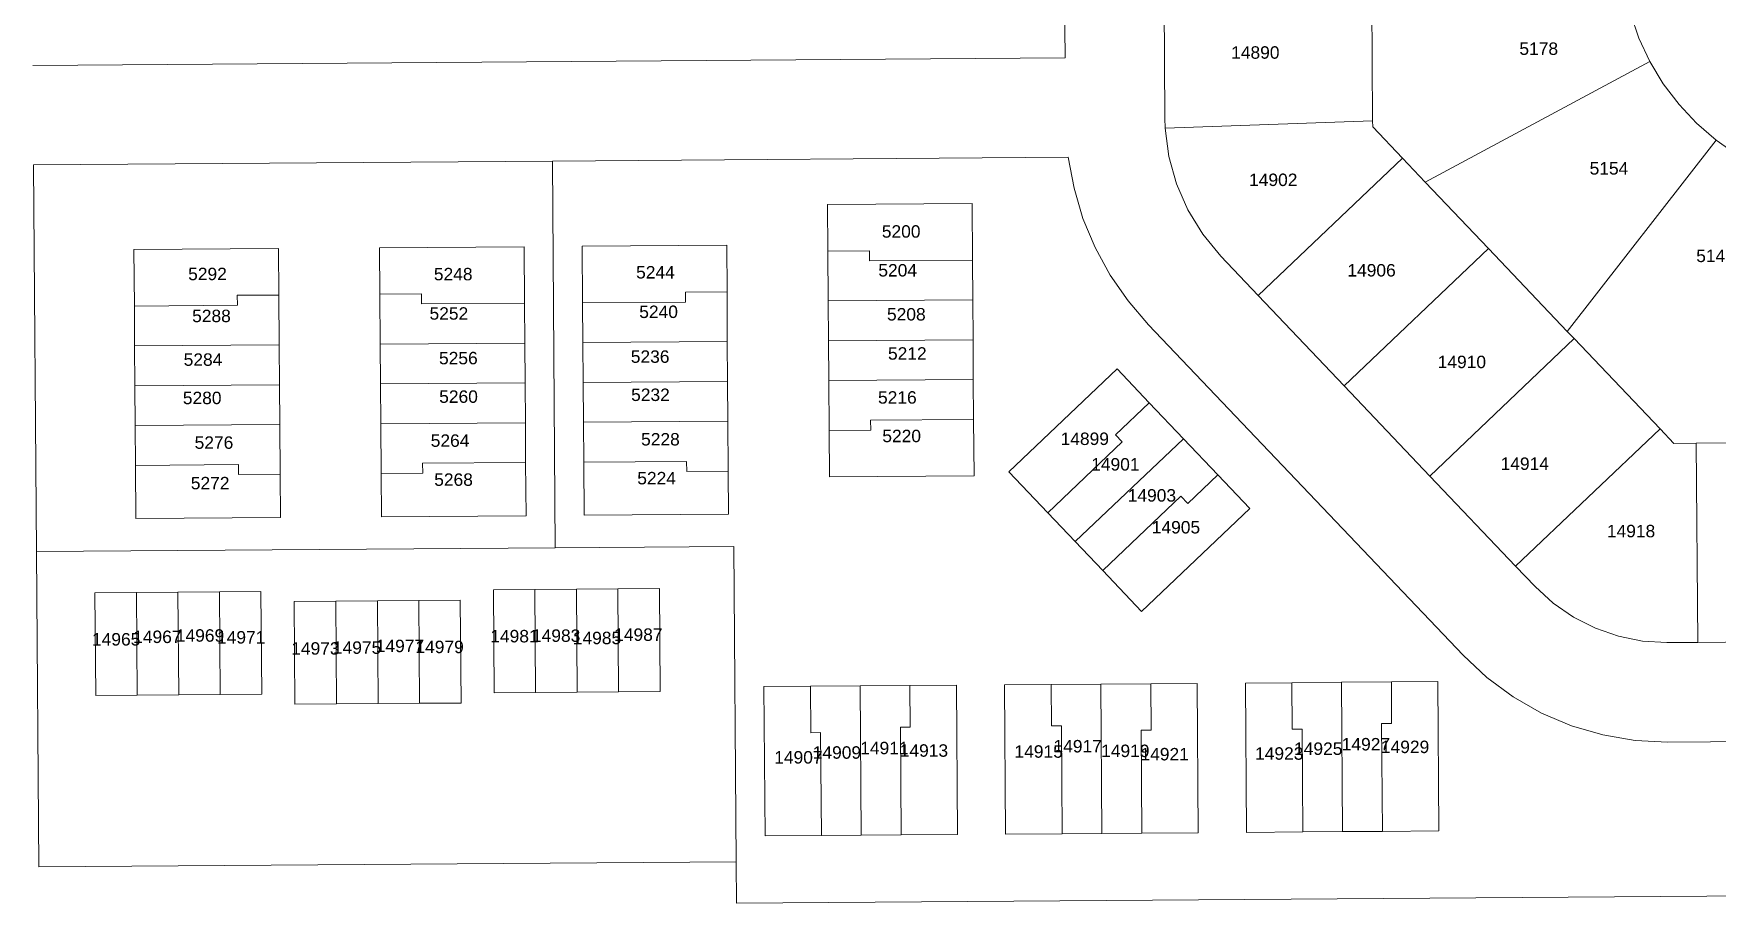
# Model space of a CAD drawing. Header units: feet. Extents: x 865220 to 2843432, y -2240498 to 970288.
# Drawn here: x 2839669 to 2840683, y 960601 to 961124 of the extents above; entities that cross this region are included whole.
import ezdxf
from ezdxf.enums import TextEntityAlignment as Align

# ---------------------------------------------------------------- set-up
doc = ezdxf.new("R2010")
doc.units = ezdxf.units.FT
doc.header["$LTSCALE"] = 0.015
doc.header["$MEASUREMENT"] = 0
doc.layers.add('Dakota County Addresses', color=7, linetype='Continuous')
doc.layers.add('Dakota County Parcels', color=7, linetype='Continuous')
doc.styles.add('Dimensions 100', font='arial.ttf')

# ---------------------------------------------------------------- blocks, each defined once
blk = doc.blocks.new('ACMAP_ANN_TEMPLATE_Dakota County Addresses')
at = {"layer": 'Dakota County Addresses', "style": 'Dimensions 100'}
blk.add_attdef('DakotaCountyAddress', text='', height=50, dxfattribs=at).set_placement((0, 0), align=Align.CENTER)

msp = doc.modelspace()

# ---------------------------------------------------------------- linework, layer by layer
at = {"layer": 'Dakota County Parcels', "lineweight": 5, "ltscale": 100}
for p, q in [((2840290, 961110), (2840288.9, 961256)), ((2840350.2, 961073.5), (2840349.7, 961142.4)), ((2840475.2, 961071.9), (2840474.7, 961143.4)), ((2839668.4, 961105.4), (2840290, 961110)), ((2840506.9, 961035.1), (2840642.2, 961107.7)), ((2840350.2, 961073.5), (2840350.4, 961067.5)), ((2840350.4, 961067.5), (2840475.2, 961071.9)), ((2840475.2, 961071.9), (2840475.3, 961068.4)), ((2840475.3, 961068.4), (2840493.3, 961049.4)), ((2840592.5, 960945.1), (2840682.2, 961060.3)), ((2839981.3, 961047.7), (2840291.9, 961050)), ((2840406.4, 960966.7), (2840493.3, 961049.4)), ((2840493.3, 961049.4), (2840506.9, 961035.1)), ((2839668.8, 961045.4), (2839981.3, 961047.7)), ((2839670.6, 960812.5), (2839668.8, 961045.4)), ((2839983, 960814.8), (2839981.3, 961047.7)), ((2840506.9, 961035.1), (2840545, 960995.1)), ((2840147, 961021.5), (2840234, 961022.1)), ((2840147.2, 960993.5), (2840147, 961021.5)), ((2840234.2, 960988.1), (2840234, 961022.1)), ((2839729.2, 960994.4), (2839816.2, 960995)), ((2839729.5, 960960.4), (2839729.2, 960994.4)), ((2839816.4, 960967), (2839816.2, 960995)), ((2839877.2, 960995.5), (2839964.2, 960996.1)), ((2839877.4, 960967.5), (2839877.2, 960995.5)), ((2839964.4, 960962.1), (2839964.2, 960996.1)), ((2839999.2, 960996.4), (2840086.2, 960997)), ((2839999.4, 960962.4), (2839999.2, 960996.4)), ((2840086.4, 960969), (2840086.2, 960997)), ((2840172.2, 960993.6), (2840147.2, 960993.5)), ((2840147.4, 960963.5), (2840147.2, 960993.5)), ((2840172.2, 960993.6), (2840172.2, 960987.6)), ((2840383.8, 960990.5), (2840406.4, 960966.7)), ((2840458.1, 960912.4), (2840545, 960995.1)), ((2840545, 960995.1), (2840592.5, 960945.1)), ((2840172.2, 960987.6), (2840234.2, 960988.1)), ((2840234.4, 960964.1), (2840234.2, 960988.1)), ((2840061.4, 960968.8), (2840086.4, 960969)), ((2840061.4, 960962.8), (2840061.4, 960968.8)), ((2840086.6, 960939), (2840086.4, 960969)), ((2839729.5, 960960.4), (2839791.5, 960960.9)), ((2839729.6, 960936.4), (2839729.5, 960960.4)), ((2839791.4, 960966.9), (2839816.4, 960967)), ((2839791.5, 960960.9), (2839791.4, 960966.9)), ((2839816.6, 960937), (2839816.4, 960967)), ((2839877.4, 960967.5), (2839902.4, 960967.7)), ((2839877.6, 960937.5), (2839877.4, 960967.5)), ((2839902.4, 960967.7), (2839902.4, 960961.7)), ((2839902.4, 960961.7), (2839964.4, 960962.1)), ((2839964.6, 960938.1), (2839964.4, 960962.1)), ((2840061.4, 960962.8), (2839999.4, 960962.4)), ((2839999.6, 960938.4), (2839999.4, 960962.4)), ((2840147.4, 960963.5), (2840234.4, 960964.1)), ((2840147.6, 960939.5), (2840147.4, 960963.5)), ((2840234.6, 960940.1), (2840234.4, 960964.1)), ((2840406.4, 960966.7), (2840458.1, 960912.4)), ((2840340.3, 960949.1), (2840529.7, 960750)), ((2839877.6, 960937.5), (2839964.6, 960938.1)), ((2839964.8, 960914.1), (2839964.6, 960938.1)), ((2839999.6, 960938.4), (2840086.6, 960939)), ((2839999.8, 960914.4), (2839999.6, 960938.4)), ((2840086.8, 960915), (2840086.6, 960939)), ((2840147.6, 960939.5), (2840234.6, 960940.1)), ((2840147.8, 960915.5), (2840147.6, 960939.5)), ((2840234.7, 960916.1), (2840234.6, 960940.1)), ((2840509.7, 960858), (2840596.7, 960940.8)), ((2840592.5, 960945.1), (2840596.7, 960940.8)), ((2840596.7, 960940.8), (2840648.4, 960886.4)), ((2839729.6, 960936.4), (2839816.6, 960937)), ((2839729.8, 960912.4), (2839729.6, 960936.4)), ((2839816.8, 960913), (2839816.6, 960937)), ((2839877.8, 960913.5), (2839877.6, 960937.5)), ((2840256.2, 960860.5), (2840321.4, 960922.5)), ((2840321.4, 960922.5), (2840340.7, 960902.2)), ((2839729.8, 960912.4), (2839816.8, 960913)), ((2839730, 960888.4), (2839729.8, 960912.4)), ((2839817, 960889), (2839816.8, 960913)), ((2839877.8, 960913.5), (2839964.8, 960914.1)), ((2839878, 960889.5), (2839877.8, 960913.5)), ((2839965, 960890.1), (2839964.8, 960914.1)), ((2839999.8, 960914.4), (2840086.8, 960915)), ((2840000, 960890.4), (2839999.8, 960914.4)), ((2840086.9, 960891), (2840086.8, 960915)), ((2840234.7, 960916.1), (2840147.8, 960915.5)), ((2840148, 960885.5), (2840147.8, 960915.5)), ((2840234.9, 960892.1), (2840234.7, 960916.1)), ((2840458.1, 960912.4), (2840509.7, 960858)), ((2840320.4, 960882.9), (2840340.7, 960902.2)), ((2840340.7, 960902.2), (2840361.3, 960880.5)), ((2839730, 960888.4), (2839817, 960889)), ((2839730.2, 960864.4), (2839730, 960888.4)), ((2839817.2, 960859.1), (2839817, 960889)), ((2839878, 960889.5), (2839965, 960890.1)), ((2839878.2, 960859.5), (2839878, 960889.5)), ((2839965.1, 960866.1), (2839965, 960890.1)), ((2840086.9, 960891), (2840000, 960890.4)), ((2840000.1, 960866.4), (2840000, 960890.4)), ((2840087.2, 960861), (2840086.9, 960891)), ((2840172.9, 960891.7), (2840234.9, 960892.1)), ((2840173, 960885.7), (2840172.9, 960891.7)), ((2840235.2, 960858.1), (2840234.9, 960892.1)), ((2840148, 960885.5), (2840173, 960885.7)), ((2840148.2, 960857.5), (2840148, 960885.5)), ((2840279.6, 960835.8), (2840324.5, 960878.6)), ((2840296.1, 960818.5), (2840361.3, 960880.5)), ((2840324.5, 960878.6), (2840320.4, 960882.9)), ((2840361.3, 960880.5), (2840382, 960858.8)), ((2840561.4, 960803.7), (2840648.4, 960886.4)), ((2840648.4, 960886.4), (2840656.7, 960877.7)), ((2840656.7, 960877.7), (2840670.2, 960877.8)), ((2840670.2, 960877.8), (2840699.2, 960878)), ((2840671.1, 960757.8), (2840670.2, 960877.8)), ((2840000.1, 960866.4), (2840062.1, 960866.8)), ((2840062.1, 960866.8), (2840062.2, 960860.8)), ((2839730.2, 960864.4), (2839792.2, 960864.9)), ((2839730.4, 960832.4), (2839730.2, 960864.4)), ((2839792.2, 960864.9), (2839792.2, 960858.9)), ((2839792.2, 960858.9), (2839817.2, 960859.1)), ((2839817.4, 960833.1), (2839817.2, 960859.1)), ((2839878.2, 960859.5), (2839903.2, 960859.7)), ((2839878.4, 960833.5), (2839878.2, 960859.5)), ((2839903.1, 960865.7), (2839965.1, 960866.1)), ((2839903.2, 960859.7), (2839903.1, 960865.7)), ((2839965.4, 960834.1), (2839965.1, 960866.1)), ((2840000.4, 960834.4), (2840000.1, 960866.4)), ((2840062.2, 960860.8), (2840087.2, 960861)), ((2840087.4, 960835), (2840087.2, 960861)), ((2840148.2, 960857.5), (2840235.2, 960858.1)), ((2840256.2, 960860.5), (2840279.6, 960835.8)), ((2840363.9, 960841.5), (2840382, 960858.8)), ((2840382, 960858.8), (2840401.3, 960838.5)), ((2840509.7, 960858), (2840561.4, 960803.7)), ((2840312.7, 960801.1), (2840359.8, 960845.9)), ((2840336.1, 960776.4), (2840401.3, 960838.5)), ((2840359.8, 960845.9), (2840363.9, 960841.5)), ((2839730.4, 960832.4), (2839817.4, 960833.1)), ((2839878.4, 960833.5), (2839965.4, 960834.1)), ((2840000.4, 960834.4), (2840087.4, 960835)), ((2840279.6, 960835.8), (2840296.1, 960818.5)), ((2840296.1, 960818.5), (2840312.7, 960801.1)), ((2839670.6, 960812.5), (2839983, 960814.8)), ((2839671.9, 960622.5), (2839670.6, 960812.5)), ((2839983, 960814.8), (2840090.5, 960815.6)), ((2840090.5, 960815.6), (2840091.9, 960625.6)), ((2840312.7, 960801.1), (2840336.1, 960776.4)), ((2840561.4, 960803.7), (2840573.2, 960791.4)), ((2839705.7, 960787.7), (2839730.7, 960787.9)), ((2839706.2, 960725.7), (2839705.7, 960787.7)), ((2839730.7, 960787.9), (2839755.7, 960788.1)), ((2839731.2, 960725.9), (2839730.7, 960787.9)), ((2839755.7, 960788.1), (2839780.7, 960788.3)), ((2839756.2, 960726.1), (2839755.7, 960788.1)), ((2839780.7, 960788.3), (2839805.7, 960788.5)), ((2839781.2, 960726.3), (2839780.7, 960788.3)), ((2839806.2, 960726.5), (2839805.7, 960788.5)), ((2839945.7, 960789.5), (2839970.7, 960789.7)), ((2839945.7, 960789.5), (2839946.2, 960727.5)), ((2839970.7, 960789.7), (2839995.7, 960789.9)), ((2839971.1, 960727.7), (2839970.7, 960789.7)), ((2839995.7, 960789.9), (2840020.7, 960790.1)), ((2839996.1, 960727.9), (2839995.7, 960789.9)), ((2840020.7, 960790.1), (2840045.7, 960790.2)), ((2840021.1, 960728.1), (2840020.7, 960790.1)), ((2840046.1, 960728.2), (2840045.7, 960790.2)), ((2839825.8, 960782.5), (2839850.8, 960782.7)), ((2839825.8, 960782.5), (2839826.2, 960720.5)), ((2839850.8, 960782.7), (2839875.8, 960782.9)), ((2839850.8, 960782.7), (2839851.2, 960720.7)), ((2839875.8, 960782.9), (2839900.7, 960783)), ((2839875.8, 960782.9), (2839876.2, 960720.9)), ((2839900.7, 960783), (2839925.7, 960783.2)), ((2839900.7, 960783), (2839901.2, 960721.1)), ((2839925.7, 960783.2), (2839926.2, 960721.2)), ((2840652.5, 960757.7), (2840671.1, 960757.8)), ((2840671.1, 960757.8), (2840746, 960758.4)), ((2839706.2, 960725.7), (2839731.2, 960725.9)), ((2839731.2, 960725.9), (2839756.2, 960726.1)), ((2839756.2, 960726.1), (2839781.2, 960726.3)), ((2839781.2, 960726.3), (2839806.2, 960726.5)), ((2839946.2, 960727.5), (2839971.1, 960727.7)), ((2839971.1, 960727.7), (2839996.1, 960727.9)), ((2839996.1, 960727.9), (2840021.1, 960728.1)), ((2840021.1, 960728.1), (2840046.1, 960728.2)), ((2840108.6, 960731.2), (2840136.6, 960731.4)), ((2840109.3, 960641.2), (2840108.6, 960731.2)), ((2840136.6, 960731.4), (2840166.6, 960731.6)), ((2840136.8, 960703.4), (2840136.6, 960731.4)), ((2840166.6, 960731.6), (2840196.6, 960731.8)), ((2840167.3, 960641.6), (2840166.6, 960731.6)), ((2840196.6, 960731.8), (2840224.6, 960732)), ((2840196.8, 960706.8), (2840196.6, 960731.8)), ((2840225.3, 960642.1), (2840224.6, 960732)), ((2840253.6, 960732.3), (2840281.6, 960732.5)), ((2840254.2, 960642.3), (2840253.6, 960732.3)), ((2840281.6, 960732.5), (2840311.6, 960732.7)), ((2840281.8, 960707.5), (2840281.6, 960732.5)), ((2840311.6, 960732.7), (2840341.6, 960732.9)), ((2840312.2, 960642.7), (2840311.6, 960732.7)), ((2840341.6, 960732.9), (2840369.6, 960733.1)), ((2840341.8, 960704.9), (2840341.6, 960732.9)), ((2840370.2, 960643.1), (2840369.6, 960733.1)), ((2840398.6, 960733.3), (2840426.6, 960733.5)), ((2840399.2, 960643.3), (2840398.6, 960733.3)), ((2840426.6, 960733.5), (2840456.6, 960733.8)), ((2840426.8, 960705.5), (2840426.6, 960733.5)), ((2840456.6, 960733.8), (2840486.6, 960734)), ((2840457.2, 960643.8), (2840456.6, 960733.8)), ((2840486.6, 960734), (2840514.6, 960734.2)), ((2840486.7, 960709), (2840486.6, 960734)), ((2840515.2, 960644.2), (2840514.6, 960734.2)), ((2839826.2, 960720.5), (2839851.2, 960720.7)), ((2839851.2, 960720.7), (2839876.2, 960720.9)), ((2839876.2, 960720.9), (2839901.2, 960721.1)), ((2839901.2, 960721.1), (2839926.2, 960721.2)), ((2840190.8, 960706.8), (2840196.8, 960706.8)), ((2840191.3, 960641.8), (2840190.8, 960706.8)), ((2840287.8, 960707.5), (2840281.8, 960707.5)), ((2840288.2, 960642.5), (2840287.8, 960707.5)), ((2840335.8, 960704.9), (2840341.8, 960704.9)), ((2840336.2, 960642.9), (2840335.8, 960704.9)), ((2840432.8, 960705.6), (2840426.8, 960705.5)), ((2840433.2, 960643.6), (2840432.8, 960705.6)), ((2840480.7, 960708.9), (2840486.7, 960709)), ((2840481.2, 960643.9), (2840480.7, 960708.9)), ((2840142.8, 960703.5), (2840136.8, 960703.4)), ((2840143.3, 960641.5), (2840142.8, 960703.5)), ((2840653, 960697.7), (2840907.5, 960699.6)), ((2840433.2, 960643.6), (2840457.2, 960643.8)), ((2840457.2, 960643.8), (2840481.2, 960643.9)), ((2840481.2, 960643.9), (2840515.2, 960644.2)), ((2840109.3, 960641.2), (2840143.3, 960641.5)), ((2840143.3, 960641.5), (2840167.3, 960641.6)), ((2840167.3, 960641.6), (2840191.3, 960641.8)), ((2840191.3, 960641.8), (2840225.3, 960642.1)), ((2840254.2, 960642.3), (2840288.2, 960642.5)), ((2840288.2, 960642.5), (2840312.2, 960642.7)), ((2840312.2, 960642.7), (2840336.2, 960642.9)), ((2840336.2, 960642.9), (2840370.2, 960643.1)), ((2840399.2, 960643.3), (2840433.2, 960643.6)), ((2839671.9, 960622.5), (2840091.9, 960625.6)), ((2840091.9, 960625.6), (2840092.1, 960600.6)), ((2840092.1, 960600.6), (2840908.1, 960606.6))]:
    msp.add_line(p, q, dxfattribs=at)
for points in [[(2840624.9, 961167.2), (2840626.9, 961151.8), (2840630.5, 961136.6), (2840635.6, 961121.8), (2840642.2, 961107.7)], [(2840642.2, 961107.7), (2840650.3, 961094.3), (2840659.8, 961081.9), (2840670.4, 961070.5), (2840682.2, 961060.3)], [(2840350.4, 961067.5), (2840352.6, 961050.5), (2840357.1, 961034), (2840363.9, 961018.3), (2840372.9, 961003.7), (2840383.8, 960990.5)], [(2840682.2, 961060.3), (2840695, 961051.3), (2840708.7, 961043.7), (2840723.1, 961037.6), (2840738, 961033.1)], [(2840291.9, 961050), (2840295.4, 961031.4), (2840300.8, 961013.2), (2840308.1, 960995.7), (2840317.2, 960979.1), (2840328, 960963.5), (2840340.3, 960949.1)], [(2840573.2, 960791.4), (2840584, 960781.4), (2840596.2, 960773), (2840609.4, 960766.3), (2840623.3, 960761.5), (2840637.8, 960758.6), (2840652.5, 960757.7)], [(2840529.7, 960750), (2840544.1, 960736.6), (2840559.9, 960724.9), (2840577, 960715.2), (2840595.1, 960707.5), (2840614, 960702), (2840633.3, 960698.7), (2840653, 960697.7)]]:
    msp.add_lwpolyline(points, dxfattribs=at)

# ---------------------------------------------------------------- block references
at = {"layer": 'Dakota County Addresses', "lineweight": 5, "ltscale": 100, "xscale": 0.15, "yscale": 0.15, "zscale": 0.15}
for p, values in [((2840404.6, 961109.4), {'DakotaCountyAddress': '14890'}), ((2840575.3, 961111.7), {'DakotaCountyAddress': '5178'}), ((2840415.4, 961032.7), {'DakotaCountyAddress': '14902'}), ((2840617.6, 961039.6), {'DakotaCountyAddress': '5154'}), ((2840191.3, 961001.6), {'DakotaCountyAddress': '5200'}), ((2840681.8, 960986.9), {'DakotaCountyAddress': '5140'}), ((2839773.5, 960976), {'DakotaCountyAddress': '5292'}), ((2839921.5, 960975.9), {'DakotaCountyAddress': '5248'}), ((2840043.3, 960977), {'DakotaCountyAddress': '5244'}), ((2840189.2, 960978.2), {'DakotaCountyAddress': '5204'}), ((2840474.6, 960978.2), {'DakotaCountyAddress': '14906'}), ((2839775.9, 960950.7), {'DakotaCountyAddress': '5288'}), ((2839918.9, 960952.2), {'DakotaCountyAddress': '5252'}), ((2840045.2, 960953.2), {'DakotaCountyAddress': '5240'}), ((2840194.4, 960951.7), {'DakotaCountyAddress': '5208'}), ((2839770.8, 960924.4), {'DakotaCountyAddress': '5284'}), ((2839924.6, 960925.3), {'DakotaCountyAddress': '5256'}), ((2840040.1, 960926.2), {'DakotaCountyAddress': '5236'}), ((2840195, 960928.1), {'DakotaCountyAddress': '5212'}), ((2840529, 960923), {'DakotaCountyAddress': '14910'}), ((2839770.3, 960901.3), {'DakotaCountyAddress': '5280'}), ((2839924.7, 960902.1), {'DakotaCountyAddress': '5260'}), ((2840040.3, 960903.2), {'DakotaCountyAddress': '5232'}), ((2840189, 960901.6), {'DakotaCountyAddress': '5216'}), ((2839777.4, 960874.4), {'DakotaCountyAddress': '5276'}), ((2839919.6, 960875.6), {'DakotaCountyAddress': '5264'}), ((2840046.3, 960876.4), {'DakotaCountyAddress': '5228'}), ((2840191.6, 960878.4), {'DakotaCountyAddress': '5220'}), ((2840301.9, 960876.7), {'DakotaCountyAddress': '14899'}), ((2840320.3, 960861.3), {'DakotaCountyAddress': '14901'}), ((2840566.9, 960861.7), {'DakotaCountyAddress': '14914'}), ((2839775.1, 960850), {'DakotaCountyAddress': '5272'}), ((2839921.7, 960852.1), {'DakotaCountyAddress': '5268'}), ((2840044, 960853), {'DakotaCountyAddress': '5224'}), ((2840342.3, 960842.6), {'DakotaCountyAddress': '14903'}), ((2840356.8, 960823.4), {'DakotaCountyAddress': '14905'}), ((2840630.9, 960821.1), {'DakotaCountyAddress': '14918'}), ((2839769, 960758.2), {'DakotaCountyAddress': '14969'}), ((2839958.4, 960757.8), {'DakotaCountyAddress': '14981'}), ((2839983.5, 960758.1), {'DakotaCountyAddress': '14983'}), ((2840033, 960758.7), {'DakotaCountyAddress': '14987'}), ((2839718.5, 960755.9), {'DakotaCountyAddress': '14965'}), ((2839743.3, 960757.4), {'DakotaCountyAddress': '14967'}), ((2839793.8, 960757.1), {'DakotaCountyAddress': '14971'}), ((2839838.5, 960750.4), {'DakotaCountyAddress': '14973'}), ((2839863.6, 960750.9), {'DakotaCountyAddress': '14975'}), ((2839889.4, 960751.9), {'DakotaCountyAddress': '14977'}), ((2839913.3, 960751.3), {'DakotaCountyAddress': '14979'}), ((2840008.1, 960756.7), {'DakotaCountyAddress': '14985'}), ((2840152.6, 960687.7), {'DakotaCountyAddress': '14909'}), ((2840181.2, 960690.4), {'DakotaCountyAddress': '14911'}), ((2840205, 960688.9), {'DakotaCountyAddress': '14913'}), ((2840274.1, 960688.3), {'DakotaCountyAddress': '14915'}), ((2840297.6, 960691.5), {'DakotaCountyAddress': '14917'}), ((2840326.3, 960688.7), {'DakotaCountyAddress': '14919'}), ((2840419, 960687.1), {'DakotaCountyAddress': '14923'}), ((2840442.5, 960690), {'DakotaCountyAddress': '14925'}), ((2840471.2, 960692.7), {'DakotaCountyAddress': '14927'}), ((2840494.8, 960691.1), {'DakotaCountyAddress': '14929'}), ((2840129.4, 960684.8), {'DakotaCountyAddress': '14907'}), ((2840350, 960686.7), {'DakotaCountyAddress': '14921'})]:
    msp.add_blockref('ACMAP_ANN_TEMPLATE_Dakota County Addresses', p, dxfattribs=at).add_auto_attribs(values)

doc.saveas('drawing.dxf')
